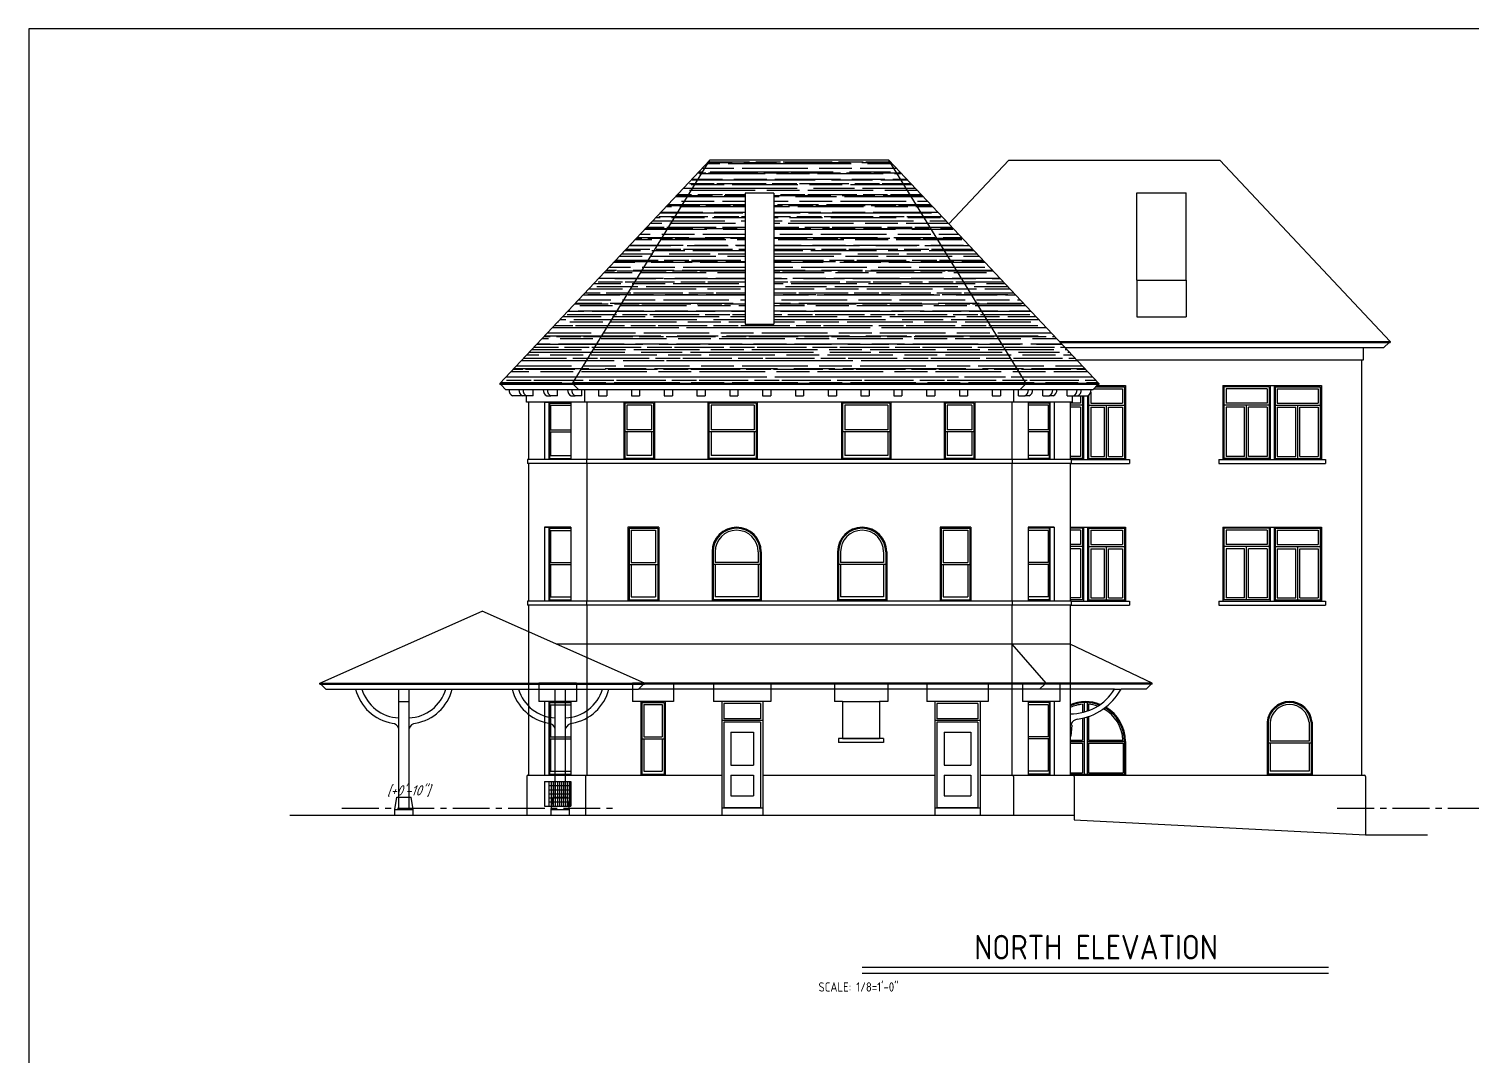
# Model space of a CAD drawing. Extents: x -19386 to -11860, y 6921 to 9650.
# Drawn here: x -19386 to -17979, y 8248 to 9249 of the extents above; entities that cross this region are included whole.
import ezdxf

# ---------------------------------------------------------------- set-up
doc = ezdxf.new("R2010")
doc.units = 0
doc.header["$LTSCALE"] = 96
doc.header["$MEASUREMENT"] = 0
doc.linetypes.add('CENTER2', pattern=[1.125, 0.75, -0.125, 0.125, -0.125])
doc.layers.get('0').update_dxf_attribs({"linetype": 'CONTINUOUS'})
doc.layers.add('A-ANNO-NPLT', color=6, linetype='CONTINUOUS', plot=False)
for name, color, linetype in [('A-ANNO-TEXT-02', 1, 'CONTINUOUS'), ('A-ANNO-TTLB', 1, 'CONTINUOUS'), ('A-BLDG-ELEV', 1, 'CONTINUOUS'), ('A-BLDG-SECT', 2, 'CONTINUOUS'), ('A-CNPY-CLMN', 254, 'CONTINUOUS'), ('A-FLOR-ELEV', 3, 'CENTER2'), ('A-FLOR-IDEN', 1, 'CONTINUOUS'), ('A-ROOF-PATT', 253, 'CONTINUOUS'), ('A-WALL-HATCH', 252, 'CONTINUOUS'), ('SITE-GRAD', 4, 'CONTINUOUS')]:
    doc.layers.add(name, color=color, linetype=linetype)
doc.styles.add('NOTES', font='architxt.shx', dxfattribs={"height": 9})
doc.styles.add('OFFICE', font='architxt.shx', dxfattribs={"height": 12})
doc.styles.get("Standard").update_dxf_attribs({"font": 'architxt.shx', "height": 24})
pattern_1 = [(0, (-21421.093, 14573.471), (17.6, 8), [120, -16, 40, -8]), (0, (-21410.453, 14577.471), (-8, 10.64), [24, -2.64, 48, -6]), (0, (-21417.093, 14580.271), (41.6, 5.36), [64, -11.2, 32, -8])]

msp = doc.modelspace()

# ---------------------------------------------------------------- hatches: boundary and pattern name
at = {"layer": 'A-ROOF-PATT'}
h = msp.add_hatch(dxfattribs=at)
h.set_pattern_fill('AR-RROOF', color=252, scale=8, style=0)
h.set_pattern_definition(pattern_1)
h.paths.add_polyline_path([(-18722.1, 9120.9), (-18927, 8902.9), (-18856, 8902.9)])
h.paths.add_polyline_path([(-18489, 9058.6), (-18547.5, 9120.9), (-18413.6, 8902.9), (-18342.6, 8902.9)])
h = msp.add_hatch(dxfattribs=at)
h.set_pattern_fill('AR-RROOF', color=256, scale=8, style=0)
h.set_pattern_definition(pattern_1)
h.paths.add_polyline_path([(-18547.5, 9120.9), (-18722.1, 9120.9), (-18856, 8902.9), (-18413.6, 8902.9)])
h.paths.add_polyline_path([(-18659.6, 8960.9), (-18687.6, 8960.9), (-18687.6, 9088.6), (-18659.6, 9088.6)], flags=16)

# ---------------------------------------------------------------- linework, layer by layer
at = {"color": 252}
for p, q in [((-18899, 8660.9), (-18899, 8604.9)), ((-18842, 8648.9), (-18842, 8604.9)), ((-18427.6, 8648.9), (-18427.6, 8604.9)), ((-18370.6, 8648.9), (-18370.6, 8604.9))]:
    msp.add_line(p, q, dxfattribs=at)
at = {"layer": 'A-ANNO-NPLT'}
msp.add_line((-18857.9, 8514.9), (-18857.9, 8490.9), dxfattribs=at)
at = {"layer": 'A-ANNO-TEXT-02', "color": 5}
msp.add_line((-18118.5, 8333.6), (-18573.6, 8333.6), dxfattribs=at)
at = {"layer": 'A-ANNO-TEXT-02', "color": 1}
msp.add_line((-18118.5, 8327.6), (-18573.6, 8327.6), dxfattribs=at)
at = {"layer": 'A-ANNO-TTLB', "color": 5}
for p, q in [((-16122.5, 9248.9), (-19386.5, 9248.9)), ((-19386.5, 9248.9), (-19386.5, 7076.9))]:
    msp.add_line(p, q, dxfattribs=at)
at = {"layer": 'A-BLDG-ELEV'}
for p, q in [((-18927, 8902.9), (-18722.1, 9120.9)), ((-18856, 8902.9), (-18722.1, 9120.9)), ((-18547.5, 9120.9), (-18722.1, 9120.9)), ((-18547.5, 9120.9), (-18489, 9058.6)), ((-18413.6, 8902.9), (-18547.5, 9120.9)), ((-18342.6, 8902.9), (-18927, 8902.9)), ((-18927, 8902.9), (-18927, 8901.9)), ((-18343.6, 8901.9), (-18927, 8901.9)), ((-18926, 8901.9), (-18921, 8896.9)), ((-18350.3, 8896.9), (-18921, 8896.9)), ((-18894.6, 8890.9), (-18894.6, 8896.9)), ((-18870.9, 8890.9), (-18870.9, 8896.9)), ((-18856, 8902.9), (-18856, 8901.9)), ((-18855, 8901.9), (-18850, 8896.9)), ((-18847.1, 8890.9), (-18847.1, 8896.9)), ((-18844, 8884.9), (-18844, 8896.9)), ((-18830.7, 8896.9), (-18830.7, 8890.9)), ((-18822.7, 8896.9), (-18822.7, 8890.9)), ((-18798.7, 8896.9), (-18798.7, 8890.9)), ((-18790.7, 8896.9), (-18790.7, 8890.9)), ((-18766.7, 8896.9), (-18766.7, 8890.9)), ((-18758.7, 8896.9), (-18758.7, 8890.9)), ((-18734.7, 8896.9), (-18734.7, 8890.9)), ((-18726.7, 8896.9), (-18726.7, 8890.9)), ((-18702.7, 8896.9), (-18702.7, 8890.9)), ((-18694.7, 8896.9), (-18694.7, 8890.9)), ((-18670.7, 8896.9), (-18670.7, 8890.9)), ((-18662.7, 8896.9), (-18662.7, 8890.9)), ((-18638.7, 8896.9), (-18638.7, 8890.9)), ((-18630.7, 8896.9), (-18630.7, 8890.9)), ((-18606.7, 8896.9), (-18606.7, 8890.9)), ((-18598.7, 8896.9), (-18598.7, 8890.9)), ((-18574.7, 8896.9), (-18574.7, 8890.9)), ((-18566.7, 8896.9), (-18566.7, 8890.9)), ((-18542.7, 8896.9), (-18542.7, 8890.9)), ((-18534.7, 8896.9), (-18534.7, 8890.9)), ((-18510.7, 8896.9), (-18510.7, 8890.9)), ((-18502.7, 8896.9), (-18502.7, 8890.9)), ((-18478.7, 8896.9), (-18478.7, 8890.9)), ((-18470.7, 8896.9), (-18470.7, 8890.9)), ((-18446.7, 8896.9), (-18446.7, 8890.9)), ((-18438.7, 8896.9), (-18438.7, 8890.9)), ((-18425.6, 8884.9), (-18425.6, 8896.9)), ((-18421.1, 8890.9), (-18421.1, 8896.9)), ((-18414.6, 8901.9), (-18419.6, 8896.9)), ((-18413.6, 8902.9), (-18413.6, 8901.9)), ((-18397.3, 8890.9), (-18397.3, 8896.9)), ((-18373.6, 8890.9), (-18373.6, 8896.9)), ((-18900.9, 8890.9), (-18914.5, 8890.9)), ((-18901, 8884.9), (-18901, 8890.9)), ((-18370.6, 8884.9), (-18901, 8884.9)), ((-18894.6, 8890.9), (-18900.9, 8890.9)), ((-18899, 8884.9), (-18899, 8828.9)), ((-18883.4, 8884.9), (-18883.4, 8828.9)), ((-18883.4, 8884.9), (-18883.4, 8828.9)), ((-18883.4, 8884.9), (-18883.4, 8828.9)), ((-18883.4, 8884.9), (-18883.4, 8828.9)), ((-18883.4, 8884.8), (-18857.9, 8884.8)), ((-18879.1, 8884.9), (-18879.1, 8828.9)), ((-18878.6, 8883.8), (-18878.6, 8829.9)), ((-18878.6, 8883.8), (-18857.9, 8883.8)), ((-18877.6, 8881.8), (-18857.9, 8881.8)), ((-18877.6, 8881.8), (-18877.6, 8857.9)), ((-18870.9, 8890.9), (-18877.2, 8890.9)), ((-18857.9, 8884.9), (-18857.9, 8828.9)), ((-18857.9, 8884.9), (-18857.9, 8828.9)), ((-18857.9, 8884.9), (-18857.9, 8828.9)), ((-18857.9, 8884.9), (-18857.9, 8828.9)), ((-18847.1, 8890.9), (-18853.4, 8890.9)), ((-18842, 8884.9), (-18842, 8828.9)), ((-18830.7, 8890.9), (-18822.7, 8890.9)), ((-18806, 8884.9), (-18806, 8828.9)), ((-18806, 8884.9), (-18806, 8828.9)), ((-18777, 8883.9), (-18805, 8883.9)), ((-18805, 8883.9), (-18805, 8829.9)), ((-18779, 8881.9), (-18803, 8881.9)), ((-18803, 8881.9), (-18803, 8857.9)), ((-18798.7, 8890.9), (-18790.7, 8890.9)), ((-18779, 8881.9), (-18779, 8857.9)), ((-18777, 8883.9), (-18777, 8829.9)), ((-18776, 8884.9), (-18776, 8828.9)), ((-18776, 8884.9), (-18776, 8828.9)), ((-18776, 8884.9), (-18776, 8828.9)), ((-18766.7, 8890.9), (-18758.7, 8890.9)), ((-18734.7, 8890.9), (-18726.7, 8890.9)), ((-18724, 8884.9), (-18724, 8828.9)), ((-18724, 8884.9), (-18724, 8828.9)), ((-18677, 8883.9), (-18723, 8883.9)), ((-18723, 8883.9), (-18723, 8829.9)), ((-18679, 8881.9), (-18721, 8881.9)), ((-18721, 8881.9), (-18721, 8857.9)), ((-18702.7, 8890.9), (-18694.7, 8890.9)), ((-18679, 8881.9), (-18679, 8857.9)), ((-18677, 8883.9), (-18677, 8829.9)), ((-18676, 8884.9), (-18676, 8828.9)), ((-18676, 8884.9), (-18676, 8828.9)), ((-18676, 8884.9), (-18676, 8828.9)), ((-18670.7, 8890.9), (-18662.7, 8890.9)), ((-18638.7, 8890.9), (-18630.7, 8890.9)), ((-18606.7, 8890.9), (-18598.7, 8890.9)), ((-18593.6, 8884.9), (-18593.6, 8828.9)), ((-18593.6, 8884.9), (-18593.6, 8828.9)), ((-18546.6, 8883.9), (-18592.6, 8883.9)), ((-18592.6, 8883.9), (-18592.6, 8829.9)), ((-18548.6, 8881.9), (-18590.6, 8881.9)), ((-18590.6, 8881.9), (-18590.6, 8857.9)), ((-18574.7, 8890.9), (-18566.7, 8890.9)), ((-18548.6, 8881.9), (-18548.6, 8857.9)), ((-18546.6, 8883.9), (-18546.6, 8829.9)), ((-18545.6, 8884.9), (-18545.6, 8828.9)), ((-18545.6, 8884.9), (-18545.6, 8828.9)), ((-18545.6, 8884.9), (-18545.6, 8828.9)), ((-18542.7, 8890.9), (-18534.7, 8890.9)), ((-18510.7, 8890.9), (-18502.7, 8890.9)), ((-18493.6, 8884.9), (-18493.6, 8828.9)), ((-18493.6, 8884.9), (-18493.6, 8828.9)), ((-18464.6, 8883.9), (-18492.6, 8883.9)), ((-18492.6, 8883.9), (-18492.6, 8829.9)), ((-18466.6, 8881.9), (-18490.6, 8881.9)), ((-18490.6, 8881.9), (-18490.6, 8857.9)), ((-18478.7, 8890.9), (-18470.7, 8890.9)), ((-18466.6, 8881.9), (-18466.6, 8857.9)), ((-18464.6, 8883.9), (-18464.6, 8829.9)), ((-18463.6, 8884.9), (-18463.6, 8828.9)), ((-18463.6, 8884.9), (-18463.6, 8828.9)), ((-18463.6, 8884.9), (-18463.6, 8828.9)), ((-18446.7, 8890.9), (-18438.7, 8890.9)), ((-18427.6, 8884.9), (-18427.6, 8828.9)), ((-18421.1, 8890.9), (-18414.8, 8890.9)), ((-18411.7, 8884.9), (-18411.7, 8828.9)), ((-18411.7, 8884.9), (-18411.7, 8828.9)), ((-18411.7, 8884.9), (-18411.7, 8828.9)), ((-18391, 8883.8), (-18411.7, 8883.8)), ((-18392, 8881.8), (-18411.7, 8881.8)), ((-18397.3, 8890.9), (-18391.1, 8890.9)), ((-18392, 8881.8), (-18392, 8857.9)), ((-18391, 8883.8), (-18391, 8829.9)), ((-18390.5, 8884.9), (-18390.5, 8828.9)), ((-18386.2, 8884.9), (-18386.2, 8828.9)), ((-18386.2, 8884.9), (-18386.2, 8828.9)), ((-18386.2, 8884.9), (-18386.2, 8828.9)), ((-18373.6, 8890.9), (-18368.6, 8890.9)), ((-18367.6, 8890.9), (-18355.1, 8890.9)), ((-18878.6, 8855.9), (-18857.9, 8855.9)), ((-18877.6, 8857.9), (-18857.9, 8857.9)), ((-18877.6, 8855.9), (-18877.6, 8832.9)), ((-18777, 8855.9), (-18805, 8855.9)), ((-18779, 8857.9), (-18803, 8857.9)), ((-18803, 8855.9), (-18803, 8832.9)), ((-18779, 8855.9), (-18779, 8832.9)), ((-18776, 8860.4), (-18776, 8828.9)), ((-18677, 8855.9), (-18723, 8855.9)), ((-18679, 8857.9), (-18721, 8857.9)), ((-18721, 8855.9), (-18721, 8832.9)), ((-18679, 8855.9), (-18679, 8832.9)), ((-18676, 8860.4), (-18676, 8828.9)), ((-18546.6, 8855.9), (-18592.6, 8855.9)), ((-18548.6, 8857.9), (-18590.6, 8857.9)), ((-18590.6, 8855.9), (-18590.6, 8832.9)), ((-18548.6, 8855.9), (-18548.6, 8832.9)), ((-18545.6, 8860.4), (-18545.6, 8828.9)), ((-18464.6, 8855.9), (-18492.6, 8855.9)), ((-18466.6, 8857.9), (-18490.6, 8857.9)), ((-18490.6, 8855.9), (-18490.6, 8832.9)), ((-18466.6, 8855.9), (-18466.6, 8832.9)), ((-18463.6, 8860.4), (-18463.6, 8828.9)), ((-18392, 8857.9), (-18411.7, 8857.9)), ((-18391, 8855.9), (-18411.7, 8855.9)), ((-18392, 8855.9), (-18392, 8832.9)), ((-18370.6, 8828.9), (-18900, 8828.9)), ((-18900, 8828.9), (-18900, 8824.9)), ((-18370.6, 8824.9), (-18900, 8824.9)), ((-18899, 8824.9), (-18899, 8690.9)), ((-18879.1, 8829.9), (-18857.9, 8829.9)), ((-18877.6, 8832.9), (-18857.9, 8832.9)), ((-18842.4, 8828.9), (-18842.4, 8824.9)), ((-18842, 8824.9), (-18842, 8690.9)), ((-18776, 8829.9), (-18806, 8829.9)), ((-18779, 8832.9), (-18803, 8832.9)), ((-18676, 8829.9), (-18724, 8829.9)), ((-18679, 8832.9), (-18721, 8832.9)), ((-18545.6, 8829.9), (-18593.6, 8829.9)), ((-18548.6, 8832.9), (-18590.6, 8832.9)), ((-18463.6, 8829.9), (-18493.6, 8829.9)), ((-18466.6, 8832.9), (-18490.6, 8832.9)), ((-18427.6, 8824.9), (-18427.6, 8690.9)), ((-18427.1, 8828.9), (-18427.1, 8824.9)), ((-18392, 8832.9), (-18411.7, 8832.9)), ((-18390.5, 8829.9), (-18411.7, 8829.9)), ((-18883.4, 8762.9), (-18857.9, 8762.9)), ((-18883.4, 8762.9), (-18883.4, 8690.9)), ((-18857.9, 8762.9), (-18883.4, 8762.9)), ((-18883.4, 8762.9), (-18883.4, 8690.9)), ((-18883.4, 8762.8), (-18857.9, 8762.8)), ((-18883.4, 8762.8), (-18883.4, 8690.9)), ((-18879.1, 8762.8), (-18879.1, 8690.9)), ((-18878.6, 8761.8), (-18878.6, 8691.9)), ((-18878.6, 8761.8), (-18857.9, 8761.8)), ((-18877.6, 8759.8), (-18857.9, 8759.8)), ((-18877.6, 8759.8), (-18877.6, 8728.4)), ((-18857.9, 8762.9), (-18857.9, 8690.9)), ((-18857.9, 8762.9), (-18857.9, 8690.9)), ((-18857.9, 8762.8), (-18857.9, 8690.9)), ((-18772, 8762.9), (-18802, 8762.9)), ((-18802, 8762.9), (-18802, 8690.9)), ((-18801, 8761.9), (-18773, 8761.9)), ((-18801, 8761.9), (-18801, 8691.9)), ((-18799, 8759.9), (-18775, 8759.9)), ((-18799, 8759.9), (-18799, 8728.4)), ((-18775, 8759.9), (-18775, 8728.4)), ((-18773, 8761.9), (-18773, 8691.9)), ((-18772, 8762.9), (-18772, 8690.9)), ((-18467.6, 8762.9), (-18497.6, 8762.9)), ((-18497.6, 8762.9), (-18497.6, 8690.9)), ((-18496.6, 8761.9), (-18468.6, 8761.9)), ((-18496.6, 8761.9), (-18496.6, 8691.9)), ((-18494.6, 8759.9), (-18470.6, 8759.9)), ((-18494.6, 8759.9), (-18494.6, 8728.4)), ((-18470.6, 8759.9), (-18470.6, 8728.4)), ((-18468.6, 8761.9), (-18468.6, 8691.9)), ((-18467.6, 8762.9), (-18467.6, 8690.9)), ((-18411.7, 8762.9), (-18386.2, 8762.9)), ((-18411.7, 8762.9), (-18411.7, 8690.9)), ((-18386.2, 8762.8), (-18411.7, 8762.8)), ((-18411.7, 8762.8), (-18411.7, 8690.9)), ((-18391, 8761.8), (-18411.7, 8761.8)), ((-18392, 8759.8), (-18411.7, 8759.8)), ((-18392, 8759.8), (-18392, 8728.4)), ((-18391, 8761.8), (-18391, 8691.9)), ((-18390.5, 8762.8), (-18390.5, 8690.9)), ((-18386.2, 8762.9), (-18386.2, 8690.9)), ((-18386.2, 8762.8), (-18386.2, 8690.9)), ((-18720, 8738.9), (-18720, 8690.9)), ((-18720, 8738.9), (-18720, 8690.9)), ((-18719, 8738.9), (-18719, 8691.9)), ((-18717, 8738.9), (-18717, 8728.4)), ((-18675, 8738.9), (-18675, 8728.4)), ((-18673, 8738.9), (-18673, 8691.9)), ((-18672, 8738.9), (-18672, 8690.9)), ((-18672, 8738.9), (-18672, 8690.9)), ((-18597.6, 8738.9), (-18597.6, 8690.9)), ((-18597.6, 8738.9), (-18597.6, 8690.9)), ((-18596.6, 8738.9), (-18596.6, 8691.9)), ((-18594.6, 8738.9), (-18594.6, 8728.4)), ((-18552.6, 8738.9), (-18552.6, 8728.4)), ((-18550.6, 8738.9), (-18550.6, 8691.9)), ((-18549.6, 8738.9), (-18549.6, 8690.9)), ((-18549.6, 8738.9), (-18549.6, 8690.9)), ((-18878.6, 8726.4), (-18857.9, 8726.4)), ((-18877.6, 8728.4), (-18857.9, 8728.4)), ((-18877.6, 8726.4), (-18877.6, 8694.9)), ((-18801, 8726.4), (-18773, 8726.4)), ((-18799, 8728.4), (-18775, 8728.4)), ((-18799, 8726.4), (-18799, 8694.9)), ((-18775, 8726.4), (-18775, 8694.9)), ((-18673, 8726.4), (-18719, 8726.4)), ((-18675, 8728.4), (-18717, 8728.4)), ((-18717, 8726.4), (-18717, 8694.9)), ((-18675, 8726.4), (-18675, 8694.9)), ((-18672, 8730.9), (-18672, 8690.9)), ((-18550.6, 8726.4), (-18596.6, 8726.4)), ((-18552.6, 8728.4), (-18594.6, 8728.4)), ((-18594.6, 8726.4), (-18594.6, 8694.9)), ((-18552.6, 8726.4), (-18552.6, 8694.9)), ((-18549.6, 8730.9), (-18549.6, 8690.9)), ((-18496.6, 8726.4), (-18468.6, 8726.4)), ((-18494.6, 8728.4), (-18470.6, 8728.4)), ((-18494.6, 8726.4), (-18494.6, 8694.9)), ((-18470.6, 8726.4), (-18470.6, 8694.9)), ((-18392, 8728.4), (-18411.7, 8728.4)), ((-18391, 8726.4), (-18411.7, 8726.4)), ((-18392, 8726.4), (-18392, 8694.9)), ((-18370.6, 8690.9), (-18900, 8690.9)), ((-18900, 8690.9), (-18900, 8686.9)), ((-18370.6, 8686.9), (-18900, 8686.9)), ((-18899, 8686.9), (-18899, 8660.9)), ((-18879.1, 8691.9), (-18857.9, 8691.9)), ((-18877.6, 8694.9), (-18857.9, 8694.9)), ((-18842.4, 8690.9), (-18842.4, 8686.9)), ((-18842, 8686.9), (-18842, 8648.9)), ((-18802, 8691.9), (-18772, 8691.9)), ((-18799, 8694.9), (-18775, 8694.9)), ((-18672, 8691.9), (-18720, 8691.9)), ((-18675, 8694.9), (-18717, 8694.9)), ((-18549.6, 8691.9), (-18597.6, 8691.9)), ((-18552.6, 8694.9), (-18594.6, 8694.9)), ((-18497.6, 8691.9), (-18467.6, 8691.9)), ((-18494.6, 8694.9), (-18470.6, 8694.9)), ((-18427.6, 8686.9), (-18427.6, 8648.9)), ((-18427.1, 8690.9), (-18427.1, 8686.9)), ((-18392, 8694.9), (-18411.7, 8694.9)), ((-18390.5, 8691.9), (-18411.7, 8691.9)), ((-19102.6, 8610.9), (-18944.2, 8680.9)), ((-18785.9, 8610.9), (-18944.2, 8680.9)), ((-18370.6, 8648.9), (-18871.8, 8648.9)), ((-18427.6, 8648.9), (-18394.5, 8610.9)), ((-19102.6, 8610.9), (-18785.9, 8610.9)), ((-19102.6, 8609.9), (-19102.6, 8610.9)), ((-18785.9, 8609.9), (-18785.9, 8610.9)), ((-18290.6, 8610.9), (-18785.9, 8610.9)), ((-18394.5, 8609.9), (-18394.5, 8610.9)), ((-19102.6, 8609.9), (-18785.9, 8609.9)), ((-19101.6, 8609.9), (-19096.6, 8604.9)), ((-19096.6, 8604.9), (-18791.9, 8604.9)), ((-18899, 8604.9), (-18899, 8520.9)), ((-18842, 8604.9), (-18842, 8520.9)), ((-18786.9, 8609.9), (-18791.9, 8604.9)), ((-18370.6, 8604.9), (-18791.9, 8604.9)), ((-18291.6, 8609.9), (-18785.9, 8609.9)), ((-18427.6, 8604.9), (-18427.6, 8520.9)), ((-18395.5, 8609.9), (-18400.5, 8604.9)), ((-18327.4, 8604.9), (-18321, 8604.9)), ((-18883.4, 8592.8), (-18883.4, 8520.9)), ((-18857.9, 8592.8), (-18883.4, 8592.8)), ((-18879.1, 8592.8), (-18879.1, 8520.9)), ((-18878.6, 8591.8), (-18878.6, 8521.9)), ((-18878.6, 8591.8), (-18857.9, 8591.8)), ((-18877.6, 8589.8), (-18857.9, 8589.8)), ((-18877.6, 8589.8), (-18877.6, 8558.4)), ((-18857.9, 8592.8), (-18857.9, 8520.9)), ((-18765.6, 8592.8), (-18789.6, 8592.8)), ((-18789.6, 8592.8), (-18789.6, 8520.9)), ((-18788.6, 8591.9), (-18766.6, 8591.9)), ((-18788.6, 8591.9), (-18788.6, 8521.9)), ((-18786.6, 8589.9), (-18768.6, 8589.9)), ((-18786.6, 8589.9), (-18786.6, 8558.4)), ((-18768.6, 8589.9), (-18768.6, 8558.4)), ((-18766.6, 8591.9), (-18766.6, 8521.9)), ((-18765.6, 8592.8), (-18765.6, 8520.9)), ((-18670.6, 8592.8), (-18710.6, 8592.8)), ((-18710.6, 8592.8), (-18710.6, 8482.2)), ((-18672.6, 8590.8), (-18708.6, 8590.8)), ((-18708.6, 8590.8), (-18708.6, 8575.9)), ((-18672.6, 8590.8), (-18672.6, 8575.9)), ((-18670.6, 8592.8), (-18670.6, 8482.2)), ((-18592.6, 8592.8), (-18592.6, 8556.8)), ((-18592.6, 8592.8), (-18556.6, 8592.8)), ((-18556.6, 8592.8), (-18556.6, 8556.8)), ((-18458.6, 8592.8), (-18502.6, 8592.8)), ((-18502.6, 8592.8), (-18502.6, 8482.2)), ((-18460.6, 8590.8), (-18500.6, 8590.8)), ((-18500.6, 8590.8), (-18500.6, 8575.9)), ((-18460.6, 8590.8), (-18460.6, 8575.9)), ((-18458.6, 8592.8), (-18458.6, 8482.2)), ((-18386.2, 8592.8), (-18411.7, 8592.8)), ((-18411.7, 8592.8), (-18411.7, 8520.9)), ((-18391, 8591.8), (-18411.7, 8591.8)), ((-18392, 8589.8), (-18411.7, 8589.8)), ((-18392, 8589.8), (-18392, 8558.4)), ((-18391, 8591.8), (-18391, 8521.9)), ((-18390.5, 8592.8), (-18390.5, 8520.9)), ((-18386.2, 8592.8), (-18386.2, 8520.9)), ((-18670.6, 8574.4), (-18710.6, 8574.4)), ((-18672.6, 8575.9), (-18708.6, 8575.9)), ((-18708.6, 8572.9), (-18708.6, 8488.9)), ((-18672.6, 8572.9), (-18708.6, 8572.9)), ((-18672.6, 8572.9), (-18672.6, 8488.9)), ((-18458.6, 8574.4), (-18502.6, 8574.4)), ((-18460.6, 8575.9), (-18500.6, 8575.9)), ((-18500.6, 8572.9), (-18500.6, 8488.9)), ((-18460.6, 8572.9), (-18500.6, 8572.9)), ((-18460.6, 8572.9), (-18460.6, 8488.9)), ((-18370.6, 8580.9), (-18370.6, 8558.9)), ((-18370.6, 8570.9), (-18370, 8570.9)), ((-18878.6, 8556.4), (-18857.9, 8556.4)), ((-18877.6, 8558.4), (-18857.9, 8558.4)), ((-18877.6, 8556.4), (-18877.6, 8524.9)), ((-18788.6, 8556.4), (-18766.6, 8556.4)), ((-18786.6, 8558.4), (-18768.6, 8558.4)), ((-18786.6, 8556.4), (-18786.6, 8524.9)), ((-18768.6, 8556.4), (-18768.6, 8524.9)), ((-18701.6, 8562.9), (-18679.6, 8562.9)), ((-18701.6, 8562.9), (-18701.6, 8530.9)), ((-18679.6, 8562.9), (-18679.6, 8530.9)), ((-18596.6, 8556.8), (-18596.6, 8552.8)), ((-18552.6, 8556.8), (-18596.6, 8556.8)), ((-18592.6, 8556.8), (-18556.6, 8556.8)), ((-18552.6, 8556.8), (-18552.6, 8552.8)), ((-18493.6, 8562.9), (-18467.6, 8562.9)), ((-18493.6, 8562.9), (-18493.6, 8530.9)), ((-18467.6, 8562.9), (-18467.6, 8530.9)), ((-18392, 8558.4), (-18411.7, 8558.4)), ((-18391, 8556.4), (-18411.7, 8556.4)), ((-18392, 8556.4), (-18392, 8524.9)), ((-18552.6, 8552.8), (-18596.6, 8552.8)), ((-18701.6, 8530.9), (-18679.6, 8530.9)), ((-18493.6, 8530.9), (-18467.6, 8530.9)), ((-18900.6, 8519.9), (-18900.6, 8482.2)), ((-18899.6, 8520.9), (-18710.6, 8520.9)), ((-18883.4, 8514.9), (-18883.4, 8490.9)), ((-18883.4, 8514.9), (-18857.9, 8514.9)), ((-18879.1, 8521.9), (-18857.9, 8521.9)), ((-18879.1, 8514.9), (-18879.1, 8490.9)), ((-18877.6, 8524.9), (-18857.9, 8524.9)), ((-18876.9, 8514.9), (-18876.9, 8490.9)), ((-18874.9, 8514.9), (-18874.9, 8490.9)), ((-18872.9, 8514.9), (-18872.9, 8490.9)), ((-18870.9, 8514.9), (-18870.9, 8490.9)), ((-18868.9, 8514.9), (-18868.9, 8490.9)), ((-18866.9, 8514.9), (-18866.9, 8490.9)), ((-18864.9, 8514.9), (-18864.9, 8490.9)), ((-18862.9, 8514.9), (-18862.9, 8490.9)), ((-18860.9, 8514.9), (-18860.9, 8490.9)), ((-18858.9, 8514.9), (-18858.9, 8490.9)), ((-18857.9, 8514.9), (-18857.9, 8490.9)), ((-18843.6, 8519.9), (-18843.6, 8482.2)), ((-18789.6, 8521.9), (-18765.6, 8521.9)), ((-18786.6, 8524.9), (-18768.6, 8524.9)), ((-18701.6, 8520.9), (-18679.6, 8520.9)), ((-18701.6, 8520.9), (-18701.6, 8500.9)), ((-18679.6, 8520.9), (-18679.6, 8500.9)), ((-18670.6, 8520.9), (-18502.6, 8520.9)), ((-18493.6, 8520.9), (-18467.6, 8520.9)), ((-18493.6, 8520.9), (-18493.6, 8500.9)), ((-18467.6, 8520.9), (-18467.6, 8500.9)), ((-18458.6, 8520.9), (-18370.6, 8520.9)), ((-18426, 8519.9), (-18426, 8482.2)), ((-18392, 8524.9), (-18411.7, 8524.9)), ((-18390.5, 8521.9), (-18411.7, 8521.9)), ((-18879.1, 8510.9), (-18857.9, 8510.9)), ((-18879.1, 8506.9), (-18857.9, 8506.9)), ((-18879.1, 8502.9), (-18857.9, 8502.9)), ((-18879.1, 8498.9), (-18857.9, 8498.9)), ((-18701.6, 8500.9), (-18679.6, 8500.9)), ((-18493.6, 8500.9), (-18467.6, 8500.9)), ((-18883.4, 8490.9), (-18857.9, 8490.9)), ((-18879.1, 8494.9), (-18857.9, 8494.9)), ((-18670.6, 8488.9), (-18710.6, 8488.9)), ((-18708.6, 8489.4), (-18672.6, 8489.4)), ((-18458.6, 8488.9), (-18502.6, 8488.9)), ((-18500.6, 8489.4), (-18460.6, 8489.4))]:
    msp.add_line(p, q, dxfattribs=at)
at = {"layer": 'A-BLDG-ELEV', "color": 253}
for p, q in [((-18430.5, 9120.9), (-18489, 9058.6)), ((-18430.5, 9120.9), (-18224.7, 9120.9)), ((-18224.7, 9120.9), (-18058.6, 8944.1)), ((-18305.6, 9088.9), (-18257.6, 9088.9)), ((-18305.6, 9003.9), (-18305.6, 9088.9)), ((-18257.6, 9003.9), (-18257.6, 9088.9)), ((-18305.6, 9003.9), (-18305.6, 8968.1)), ((-18257.6, 9003.9), (-18257.6, 8968.1)), ((-18305.6, 8968.1), (-18257.6, 8968.1)), ((-18381.3, 8944.1), (-18058.6, 8944.1)), ((-18380.4, 8943.1), (-18059.6, 8943.1)), ((-18375.7, 8938.1), (-18064.6, 8938.1)), ((-18084.6, 8926.1), (-18084.6, 8938.1)), ((-18059.6, 8943.1), (-18064.6, 8938.1)), ((-18059.6, 8943.1), (-18058.6, 8943.1)), ((-18058.6, 8944.1), (-18058.6, 8943.1)), ((-18364.4, 8926.1), (-18084.6, 8926.1)), ((-18086.6, 8926.1), (-18086.6, 8520.9)), ((-18350.6, 8894.4), (-18350.6, 8883.9)), ((-18347.6, 8897.9), (-18319.6, 8897.9)), ((-18345.6, 8899.9), (-18317.6, 8899.9)), ((-18344.6, 8900.9), (-18316.6, 8900.9)), ((-18319.6, 8897.9), (-18319.6, 8883.9)), ((-18317.6, 8899.9), (-18317.6, 8829.9)), ((-18316.6, 8900.9), (-18316.6, 8828.9)), ((-18221.6, 8900.9), (-18125.6, 8900.9)), ((-18221.6, 8900.9), (-18221.6, 8828.9)), ((-18176.6, 8899.9), (-18220.6, 8899.9)), ((-18220.6, 8899.9), (-18220.6, 8829.9)), ((-18178.6, 8897.9), (-18218.6, 8897.9)), ((-18218.6, 8897.9), (-18218.6, 8883.9)), ((-18178.6, 8897.9), (-18178.6, 8883.9)), ((-18176.6, 8899.9), (-18176.6, 8829.9)), ((-18175.6, 8900.9), (-18175.6, 8828.9)), ((-18171.6, 8900.9), (-18171.6, 8828.9)), ((-18170.6, 8899.9), (-18126.6, 8899.9)), ((-18170.6, 8899.9), (-18170.6, 8829.9)), ((-18168.6, 8897.9), (-18128.6, 8897.9)), ((-18168.6, 8897.9), (-18168.6, 8883.9)), ((-18128.6, 8897.9), (-18128.6, 8883.9)), ((-18126.6, 8899.9), (-18126.6, 8829.9)), ((-18125.6, 8900.9), (-18125.6, 8828.9)), ((-18881.2, 8890.9), (-18877.2, 8890.9)), ((-18857.4, 8890.9), (-18853.4, 8890.9)), ((-18410.8, 8890.9), (-18414.8, 8890.9)), ((-18387.1, 8890.9), (-18391.1, 8890.9)), ((-18360.6, 8883.9), (-18370.6, 8883.9)), ((-18358.6, 8881.9), (-18370.6, 8881.9)), ((-18360.6, 8879.9), (-18370.6, 8879.9)), ((-18360.6, 8890.9), (-18360.6, 8883.9)), ((-18360.6, 8879.9), (-18360.6, 8831.9)), ((-18358.6, 8890.9), (-18358.6, 8829.9)), ((-18357.6, 8890.9), (-18357.6, 8828.9)), ((-18353.6, 8890.9), (-18353.6, 8828.9)), ((-18352.6, 8891.6), (-18352.6, 8829.9)), ((-18352.6, 8881.9), (-18317.6, 8881.9)), ((-18350.6, 8883.9), (-18319.6, 8883.9)), ((-18350.6, 8879.9), (-18337.1, 8879.9)), ((-18350.6, 8879.9), (-18350.6, 8831.9)), ((-18337.1, 8831.9), (-18337.1, 8879.9)), ((-18335.1, 8829.9), (-18335.1, 8881.9)), ((-18333.1, 8879.9), (-18319.6, 8879.9)), ((-18333.1, 8831.9), (-18333.1, 8879.9)), ((-18319.6, 8879.9), (-18319.6, 8831.9)), ((-18176.6, 8881.9), (-18220.6, 8881.9)), ((-18178.6, 8883.9), (-18218.6, 8883.9)), ((-18200.6, 8879.9), (-18218.6, 8879.9)), ((-18218.6, 8879.9), (-18218.6, 8831.9)), ((-18200.6, 8831.9), (-18200.6, 8879.9)), ((-18198.6, 8829.9), (-18198.6, 8881.9)), ((-18178.6, 8879.9), (-18196.6, 8879.9)), ((-18196.6, 8831.9), (-18196.6, 8879.9)), ((-18178.6, 8879.9), (-18178.6, 8831.9)), ((-18170.6, 8881.9), (-18126.6, 8881.9)), ((-18168.6, 8883.9), (-18128.6, 8883.9)), ((-18168.6, 8879.9), (-18150.6, 8879.9)), ((-18168.6, 8879.9), (-18168.6, 8831.9)), ((-18150.6, 8831.9), (-18150.6, 8879.9)), ((-18148.6, 8829.9), (-18148.6, 8881.9)), ((-18146.6, 8879.9), (-18128.6, 8879.9)), ((-18146.6, 8831.9), (-18146.6, 8879.9)), ((-18128.6, 8879.9), (-18128.6, 8831.9)), ((-18360.6, 8831.9), (-18370.6, 8831.9)), ((-18357.6, 8829.9), (-18370.6, 8829.9)), ((-18369.6, 8828.9), (-18312.6, 8828.9)), ((-18369.6, 8824.9), (-18312.6, 8824.9)), ((-18353.6, 8829.9), (-18316.6, 8829.9)), ((-18350.6, 8831.9), (-18337.1, 8831.9)), ((-18333.1, 8831.9), (-18319.6, 8831.9)), ((-18312.6, 8828.9), (-18312.6, 8824.9)), ((-18225.6, 8828.9), (-18121.6, 8828.9)), ((-18225.6, 8828.9), (-18225.6, 8824.9)), ((-18225.6, 8824.9), (-18121.6, 8824.9)), ((-18175.6, 8829.9), (-18221.6, 8829.9)), ((-18200.6, 8831.9), (-18218.6, 8831.9)), ((-18178.6, 8831.9), (-18196.6, 8831.9)), ((-18171.6, 8829.9), (-18125.6, 8829.9)), ((-18168.6, 8831.9), (-18150.6, 8831.9)), ((-18146.6, 8831.9), (-18128.6, 8831.9)), ((-18121.6, 8828.9), (-18121.6, 8824.9)), ((-18370.6, 8762.9), (-18316.6, 8762.9)), ((-18358.6, 8761.9), (-18370.6, 8761.9)), ((-18360.6, 8759.9), (-18370.6, 8759.9)), ((-18360.6, 8759.9), (-18360.6, 8745.9)), ((-18358.6, 8761.9), (-18358.6, 8691.9)), ((-18357.6, 8762.9), (-18357.6, 8690.9)), ((-18353.6, 8762.9), (-18353.6, 8690.9)), ((-18352.6, 8761.9), (-18317.6, 8761.9)), ((-18352.6, 8761.9), (-18352.6, 8691.9)), ((-18350.6, 8759.9), (-18319.6, 8759.9)), ((-18350.6, 8759.9), (-18350.6, 8745.9)), ((-18319.6, 8759.9), (-18319.6, 8745.9)), ((-18317.6, 8761.9), (-18317.6, 8691.9)), ((-18316.6, 8762.9), (-18316.6, 8690.9)), ((-18221.6, 8762.9), (-18125.6, 8762.9)), ((-18221.6, 8762.9), (-18221.6, 8690.9)), ((-18176.6, 8761.9), (-18220.6, 8761.9)), ((-18220.6, 8761.9), (-18220.6, 8691.9)), ((-18178.6, 8759.9), (-18218.6, 8759.9)), ((-18218.6, 8759.9), (-18218.6, 8745.9)), ((-18178.6, 8759.9), (-18178.6, 8745.9)), ((-18176.6, 8761.9), (-18176.6, 8691.9)), ((-18175.6, 8762.9), (-18175.6, 8690.9)), ((-18171.6, 8762.9), (-18171.6, 8690.9)), ((-18170.6, 8761.9), (-18126.6, 8761.9)), ((-18170.6, 8761.9), (-18170.6, 8691.9)), ((-18168.6, 8759.9), (-18128.6, 8759.9)), ((-18168.6, 8759.9), (-18168.6, 8745.9)), ((-18128.6, 8759.9), (-18128.6, 8745.9)), ((-18126.6, 8761.9), (-18126.6, 8691.9)), ((-18125.6, 8762.9), (-18125.6, 8690.9)), ((-18360.6, 8745.9), (-18370.6, 8745.9)), ((-18358.6, 8743.9), (-18370.6, 8743.9)), ((-18360.6, 8741.9), (-18370.6, 8741.9)), ((-18360.6, 8741.9), (-18360.6, 8693.9)), ((-18352.6, 8743.9), (-18317.6, 8743.9)), ((-18350.6, 8745.9), (-18319.6, 8745.9)), ((-18350.6, 8741.9), (-18337.1, 8741.9)), ((-18350.6, 8741.9), (-18350.6, 8693.9)), ((-18337.1, 8693.9), (-18337.1, 8741.9)), ((-18335.1, 8691.9), (-18335.1, 8743.9)), ((-18333.1, 8741.9), (-18319.6, 8741.9)), ((-18333.1, 8693.9), (-18333.1, 8741.9)), ((-18319.6, 8741.9), (-18319.6, 8693.9)), ((-18176.6, 8743.9), (-18220.6, 8743.9)), ((-18178.6, 8745.9), (-18218.6, 8745.9)), ((-18200.6, 8741.9), (-18218.6, 8741.9)), ((-18218.6, 8741.9), (-18218.6, 8693.9)), ((-18200.6, 8693.9), (-18200.6, 8741.9)), ((-18198.6, 8691.9), (-18198.6, 8743.9)), ((-18178.6, 8741.9), (-18196.6, 8741.9)), ((-18196.6, 8693.9), (-18196.6, 8741.9)), ((-18178.6, 8741.9), (-18178.6, 8693.9)), ((-18170.6, 8743.9), (-18126.6, 8743.9)), ((-18168.6, 8745.9), (-18128.6, 8745.9)), ((-18168.6, 8741.9), (-18150.6, 8741.9)), ((-18168.6, 8741.9), (-18168.6, 8693.9)), ((-18150.6, 8693.9), (-18150.6, 8741.9)), ((-18148.6, 8691.9), (-18148.6, 8743.9)), ((-18146.6, 8741.9), (-18128.6, 8741.9)), ((-18146.6, 8693.9), (-18146.6, 8741.9)), ((-18128.6, 8741.9), (-18128.6, 8693.9)), ((-18360.6, 8693.9), (-18370.6, 8693.9)), ((-18357.6, 8691.9), (-18370.6, 8691.9)), ((-18369.6, 8690.9), (-18312.6, 8690.9)), ((-18369.6, 8686.9), (-18312.6, 8686.9)), ((-18353.6, 8691.9), (-18316.6, 8691.9)), ((-18350.6, 8693.9), (-18337.1, 8693.9)), ((-18333.1, 8693.9), (-18319.6, 8693.9)), ((-18312.6, 8690.9), (-18312.6, 8686.9)), ((-18225.6, 8690.9), (-18121.6, 8690.9)), ((-18225.6, 8690.9), (-18225.6, 8686.9)), ((-18225.6, 8686.9), (-18121.6, 8686.9)), ((-18175.6, 8691.9), (-18221.6, 8691.9)), ((-18200.6, 8693.9), (-18218.6, 8693.9)), ((-18178.6, 8693.9), (-18196.6, 8693.9)), ((-18171.6, 8691.9), (-18125.6, 8691.9)), ((-18168.6, 8693.9), (-18150.6, 8693.9)), ((-18146.6, 8693.9), (-18128.6, 8693.9)), ((-18121.6, 8690.9), (-18121.6, 8686.9)), ((-18358.6, 8590.2), (-18358.6, 8582.3)), ((-18357.1, 8591.8), (-18357.1, 8582.7)), ((-18354.1, 8591.8), (-18354.1, 8583.6)), ((-18352.6, 8590.2), (-18352.6, 8584.1)), ((-18358.6, 8576.5), (-18358.6, 8555.3)), ((-18357.1, 8576.9), (-18357.1, 8521.9)), ((-18354.1, 8577.8), (-18354.1, 8521.9)), ((-18352.6, 8578.3), (-18352.6, 8555.3)), ((-18178.6, 8572.9), (-18178.6, 8520.9)), ((-18178.6, 8568.9), (-18178.6, 8520.9)), ((-18177.6, 8572.9), (-18177.6, 8521.9)), ((-18175.6, 8572.9), (-18175.6, 8554.3)), ((-18137.6, 8572.9), (-18137.6, 8554.3)), ((-18135.6, 8572.9), (-18135.6, 8521.9)), ((-18134.6, 8572.9), (-18134.6, 8520.9)), ((-18134.6, 8568.9), (-18134.6, 8520.9)), ((-18370.6, 8555.3), (-18358.6, 8555.3)), ((-18352.6, 8555.3), (-18319.1, 8555.3)), ((-18134.6, 8556.8), (-18134.6, 8520.9)), ((-18370.6, 8553.8), (-18357.1, 8553.8)), ((-18370.6, 8552.3), (-18358.6, 8552.3)), ((-18358.6, 8552.3), (-18358.6, 8523.4)), ((-18354.1, 8553.8), (-18317.6, 8553.8)), ((-18352.6, 8552.3), (-18352.6, 8523.4)), ((-18352.6, 8552.3), (-18319.1, 8552.3)), ((-18319.1, 8552.3), (-18319.1, 8523.4)), ((-18317.6, 8553.8), (-18317.6, 8521.9)), ((-18316.6, 8553.8), (-18316.6, 8520.9)), ((-18135.6, 8552.3), (-18177.6, 8552.3)), ((-18137.6, 8554.3), (-18175.6, 8554.3)), ((-18175.6, 8552.3), (-18175.6, 8524.9)), ((-18137.6, 8552.3), (-18137.6, 8524.9)), ((-18370.6, 8523.4), (-18358.6, 8523.4)), ((-18370.6, 8521.9), (-18316.6, 8521.9)), ((-18367.6, 8520.9), (-18083.6, 8520.9)), ((-18352.6, 8523.4), (-18319.1, 8523.4)), ((-18134.6, 8521.9), (-18178.6, 8521.9)), ((-18137.6, 8524.9), (-18175.6, 8524.9)), ((-18082.6, 8519.9), (-18082.6, 8462.9))]:
    msp.add_line(p, q, dxfattribs=at)
at = {"layer": 'A-BLDG-ELEV', "color": 2}
for p, q in [((-18687.6, 9088.6), (-18687.6, 8960.9)), ((-18659.6, 9088.6), (-18687.6, 9088.6)), ((-18659.6, 9088.6), (-18659.6, 8960.9))]:
    msp.add_line(p, q, dxfattribs=at)
at = {"layer": 'A-BLDG-ELEV', "color": 3}
for p, q in [((-18489, 9058.6), (-18342.6, 8902.9)), ((-18348.6, 8896.9), (-18350.3, 8896.9)), ((-18343.6, 8901.9), (-18348.6, 8896.9)), ((-18342.6, 8901.9), (-18343.6, 8901.9)), ((-18342.6, 8902.9), (-18342.6, 8901.9)), ((-18370.6, 8884.9), (-18370.6, 8828.9)), ((-18368.6, 8884.9), (-18370.6, 8884.9)), ((-18368.6, 8890.9), (-18368.6, 8884.9)), ((-18368.6, 8890.9), (-18353.7, 8890.9)), ((-18369.6, 8828.9), (-18370.6, 8828.9)), ((-18370.6, 8824.9), (-18370.6, 8690.9)), ((-18369.6, 8824.9), (-18370.6, 8824.9)), ((-18369.6, 8828.9), (-18369.6, 8824.9)), ((-18369.6, 8690.9), (-18370.6, 8690.9)), ((-18370.6, 8686.9), (-18370.6, 8648.9)), ((-18369.6, 8686.9), (-18370.6, 8686.9)), ((-18369.6, 8690.9), (-18369.6, 8686.9)), ((-18290.6, 8610.9), (-18370.6, 8648.9)), ((-18290.6, 8609.9), (-18290.6, 8610.9)), ((-18370.6, 8604.9), (-18370.6, 8580.9)), ((-18327.4, 8604.9), (-18370.6, 8604.9)), ((-18296.6, 8604.9), (-18321, 8604.9)), ((-18291.6, 8609.9), (-18296.6, 8604.9)), ((-18290.6, 8609.9), (-18291.6, 8609.9)), ((-18370.6, 8558.9), (-18370.6, 8520.9)), ((-18370.6, 8520.9), (-18367.6, 8520.9)), ((-18366.6, 8519.9), (-18366.6, 8477.6))]:
    msp.add_line(p, q, dxfattribs=at)
at = {"layer": 'A-BLDG-ELEV', "color": 252}
msp.add_line((-18305.6, 9003.9), (-18257.6, 9003.9), dxfattribs=at)
at = {"layer": 'A-BLDG-ELEV', "color": 254}
for p, q in [((-18852.2, 8610.8), (-18889, 8610.8)), ((-18889, 8610.8), (-18889, 8592.8)), ((-18852.2, 8610.8), (-18852.2, 8592.8)), ((-18797.6, 8610.8), (-18797.6, 8592.8)), ((-18757.6, 8610.8), (-18797.6, 8610.8)), ((-18757.6, 8610.8), (-18757.6, 8592.8)), ((-18662.6, 8610.8), (-18718.6, 8610.8)), ((-18718.6, 8610.8), (-18718.6, 8592.8)), ((-18662.6, 8610.8), (-18662.6, 8592.8)), ((-18600.6, 8610.8), (-18600.6, 8592.8)), ((-18548.6, 8610.8), (-18600.6, 8610.8)), ((-18548.6, 8610.8), (-18548.6, 8592.8)), ((-18450.6, 8610.8), (-18510.6, 8610.8)), ((-18510.6, 8610.8), (-18510.6, 8592.8)), ((-18450.6, 8610.8), (-18450.6, 8592.8)), ((-18380.6, 8610.8), (-18417.3, 8610.8)), ((-18417.3, 8610.8), (-18417.3, 8592.8)), ((-18380.6, 8610.8), (-18380.6, 8592.8)), ((-18883.4, 8592.8), (-18889, 8592.8)), ((-18852.2, 8592.8), (-18857.9, 8592.8)), ((-18789.6, 8592.8), (-18797.6, 8592.8)), ((-18757.6, 8592.8), (-18765.6, 8592.8)), ((-18710.6, 8592.8), (-18718.6, 8592.8)), ((-18662.6, 8592.8), (-18670.6, 8592.8)), ((-18592.6, 8592.8), (-18600.6, 8592.8)), ((-18548.6, 8592.8), (-18556.6, 8592.8)), ((-18502.6, 8592.8), (-18510.6, 8592.8)), ((-18450.6, 8592.8), (-18458.6, 8592.8)), ((-18411.7, 8592.8), (-18417.3, 8592.8)), ((-18380.6, 8592.8), (-18386.2, 8592.8))]:
    msp.add_line(p, q, dxfattribs=at)
at = {"layer": 'A-BLDG-ELEV'}
for centre, radius, start, end in [((-18911.7, 8896.5), 6.27, 176.4851, 243.5149), ((-18898.1, 8896.5), 6.27, 176.4851, 243.5149), ((-18874.4, 8896.5), 6.27, 176.4851, 243.5149), ((-18850.6, 8896.5), 6.27, 176.4851, 243.5149), ((-18417.6, 8896.5), 6.27, 296.4851, 3.5149), ((-18393.9, 8896.5), 6.27, 296.4851, 3.5149), ((-18370.1, 8896.5), 6.27, 296.4851, 3.5149), ((-18696, 8738.9), 24, 0, 180), ((-18696, 8738.9), 23, 0, 180), ((-18696, 8738.9), 21, 0, 180), ((-18573.6, 8738.9), 24, 0, 180), ((-18573.6, 8738.9), 23, 0, 180), ((-18573.6, 8738.9), 21, 0, 180), ((-18899.6, 8519.9), 1, 90, 180), ((-18842.6, 8519.9), 1, 90, 180), ((-18427, 8519.9), 1, 0, 90)]:
    msp.add_arc(centre, radius, start, end, dxfattribs=at)
at = {"layer": 'A-BLDG-ELEV', "color": 253}
for centre, radius, start, end in [((-18902.1, 8896.5), 6.27, 176.4851, 243.5149), ((-18878.4, 8896.5), 6.27, 176.4851, 243.5149), ((-18854.6, 8896.5), 6.27, 176.4851, 243.5149), ((-18413.6, 8896.5), 6.27, 296.4851, 3.5149), ((-18389.9, 8896.5), 6.27, 296.4851, 3.5149), ((-18366.1, 8896.5), 6.27, 296.4851, 3.5149), ((-18355.6, 8553.8), 39, 68.4804, 112.6199), ((-18355.6, 8553.8), 38, 69.5007, 113.2496), ((-18355.6, 8553.8), 36.5, 94.7146, 114.2651), ((-18355.6, 8553.8), 36.5, 71.2771, 85.2854), ((-18355.6, 8553.8), 36.5, 2.3553, 61.2071), ((-18355.6, 8553.8), 38, 0, 60.1658), ((-18355.6, 8553.8), 39, 0, 59.5607), ((-18156.6, 8570.8), 22.1, 5.4133, 174.5867), ((-18156.6, 8570.8), 21.1, 5.6798, 174.3202), ((-18156.6, 8570.8), 19.1, 6.2995, 173.7005), ((-18083.6, 8519.9), 1, 0, 90)]:
    msp.add_arc(centre, radius, start, end, dxfattribs=at)
at = {"layer": 'A-BLDG-ELEV', "color": 3}
for centre, radius, start, end in [((-18356.5, 8896.5), 6.27, 296.4851, 3.5149), ((-18367.6, 8519.9), 1, 0, 90)]:
    msp.add_arc(centre, radius, start, end, dxfattribs=at)
at = {"layer": 'A-BLDG-ELEV', "color": 2}
for centre, radius, start, end in [((-18370.4, 8631.3), 50.5, 269.7892, 328.4035), ((-18371.9, 8633.2), 58.2, 278.1511, 330.9515), ((-18362.5, 8567.5), 8.17, 97.7895, 155.2507)]:
    msp.add_arc(centre, radius, start, end, dxfattribs=at)
at = {"layer": 'A-BLDG-SECT', "color": 2}
for p, q in [((-18369, 8569.9), (-18369.9, 8559.1)), ((-18370.6, 8558.9), (-18370.2, 8558.9))]:
    msp.add_line(p, q, dxfattribs=at)
for centre, radius, start, end in [((-18370, 8569.9), 1, 0, 90), ((-18370.2, 8559.1), 0.25, 270, 354.8056)]:
    msp.add_arc(centre, radius, start, end, dxfattribs=at)
at = {"layer": 'A-CNPY-CLMN'}
for p, q in [((-19025.6, 8489.5), (-19025.6, 8604.9)), ((-19015.6, 8489.5), (-19015.6, 8604.9)), ((-18872.9, 8499.5), (-18872.9, 8604.9)), ((-18862.9, 8499.5), (-18862.9, 8604.9)), ((-19025.6, 8592.9), (-19015.6, 8592.9)), ((-18872.9, 8592.9), (-18862.9, 8592.9)), ((-19029.6, 8487.5), (-19027.6, 8499.5)), ((-19027.6, 8499.5), (-19013.6, 8499.5)), ((-19011.6, 8487.5), (-19013.6, 8499.5)), ((-18876.9, 8487.5), (-18874.9, 8499.5)), ((-18874.9, 8499.5), (-18860.9, 8499.5)), ((-18858.9, 8487.5), (-18860.9, 8499.5)), ((-19029.6, 8481.5), (-19029.6, 8487.5)), ((-19029.6, 8487.5), (-19011.6, 8487.5)), ((-19011.6, 8481.5), (-19011.6, 8487.5)), ((-18876.9, 8487.5), (-18858.9, 8487.5)), ((-18876.9, 8481.5), (-18876.9, 8487.5)), ((-18858.9, 8481.5), (-18858.9, 8487.5))]:
    msp.add_line(p, q, dxfattribs=at)
for centre, radius, start, end in [((-19023.9, 8616.2), 45.3, 194.4438, 259.8395), ((-19023.9, 8616.2), 39.3, 196.7062, 267.5438), ((-19017.3, 8616.2), 39.3, 272.4562, 343.2938), ((-19017.3, 8616.2), 45.3, 280.1605, 345.5562), ((-18871.2, 8616.2), 45.3, 194.4438, 259.8395), ((-18871.2, 8616.2), 39.3, 196.7062, 267.5438), ((-18864.5, 8616.2), 39.3, 272.4562, 343.2938), ((-18864.5, 8616.2), 45.3, 280.1605, 345.5562), ((-19033, 8563.5), 8.17, 24.7493, 82.2105), ((-19008.2, 8563.5), 8.17, 97.7895, 155.2507), ((-18880.3, 8563.5), 8.17, 24.7493, 82.2105), ((-18855.4, 8563.5), 8.17, 97.7895, 155.2507)]:
    msp.add_arc(centre, radius, start, end, dxfattribs=at)
at = {"layer": 'A-FLOR-ELEV', "ltscale": 0.5}
for p, q in [((-19081, 8488.9), (-18814.8, 8488.9)), ((-18110.1, 8488.9), (-17843.9, 8488.9))]:
    msp.add_line(p, q, dxfattribs=at)
at = {"layer": 'A-WALL-HATCH'}
msp.add_line((-18687.6, 8960.9), (-18659.6, 8960.9), dxfattribs=at)
at = {"layer": 'SITE-GRAD'}
msp.add_line((-19131.9, 8482.2), (-18366.6, 8482.2), dxfattribs=at)
at = {"layer": 'SITE-GRAD', "color": 3}
for p, q in [((-18366.6, 8477.6), (-18082.6, 8462.9)), ((-18082.6, 8462.9), (-18021.9, 8462.9))]:
    msp.add_line(p, q, dxfattribs=at)

# ---------------------------------------------------------------- texts
at = {"layer": 'A-ANNO-TEXT-02', "style": 'OFFICE'}
msp.add_text('                                SCALE: 1/8=1\'-0"', height=9, rotation=360, dxfattribs=at).set_placement((-18772.3, 8310))
at = {"layer": 'A-ANNO-TEXT-02', "color": 2, "insert": (-18226.5, 8365.3), "char_height": 24, "width": 451.5, "attachment_point": 3}
msp.add_mtext('NORTH ELEVATION', dxfattribs=at)
at = {"layer": 'A-FLOR-IDEN', "color": 2, "insert": (-19036.9, 8505.7), "char_height": 10, "width": 158.057, "attachment_point": 4, "style": 'NOTES'}
msp.add_mtext('{\\Q20;[+0\'-10"]}', dxfattribs=at)

doc.saveas('drawing.dxf')
